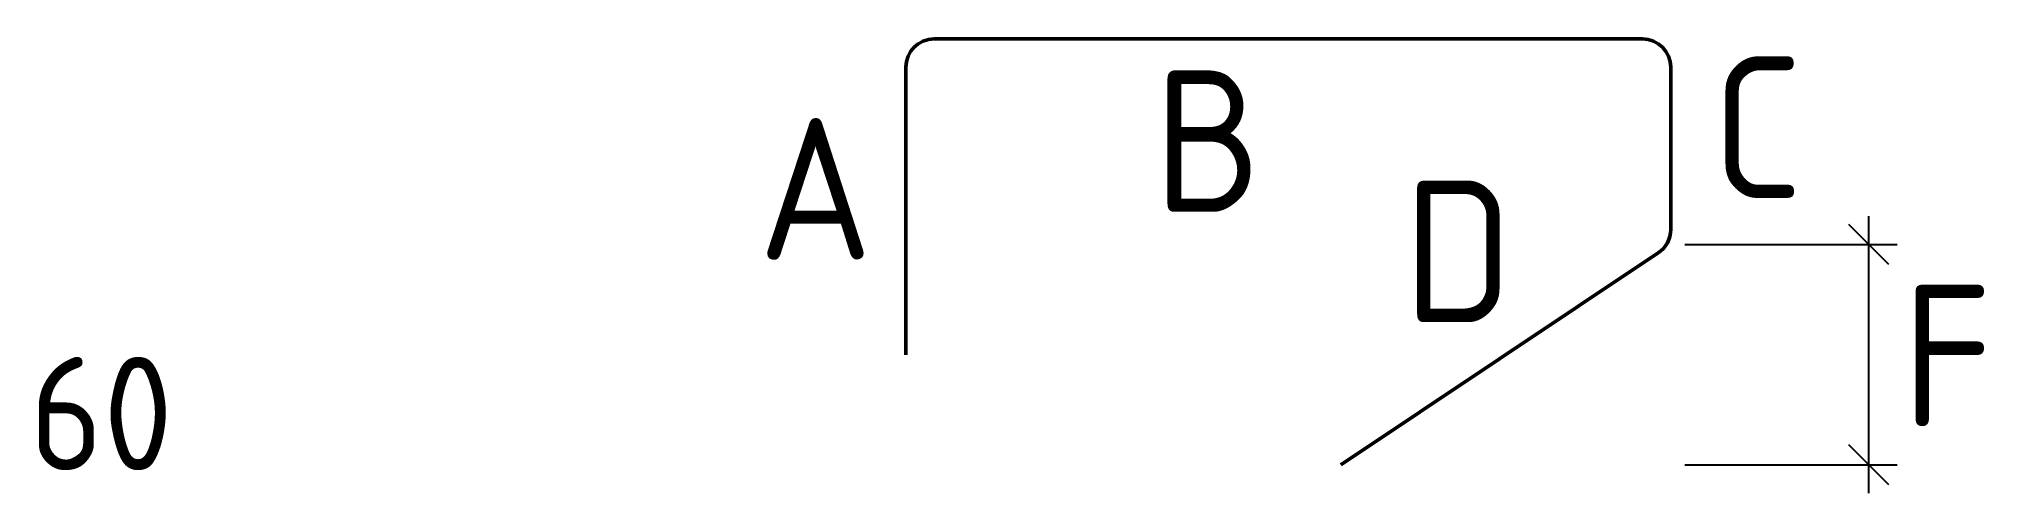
# Model space of a CAD drawing. Extents: x 239012 to 239356, y -39762 to -39682.
import ezdxf
from ezdxf.enums import TextEntityAlignment as Align

# ---------------------------------------------------------------- set-up
doc = ezdxf.new("R2010")
doc.units = 0
doc.layers.add('posedit.mtr.bar', color=7, linetype='Continuous', lineweight=50)
doc.layers.add('posedit.mtr.hidden', color=144, linetype='Continuous', plot=False)
doc.layers.add('posedit.mtr.lenght', color=183, linetype='Continuous')
doc.layers.add('posedit.mtr.text', color=3, linetype='Continuous')
doc.styles.add('posedit.ISOCPEUR', font='isocpeur.ttf', dxfattribs={"width": 0.9})

msp = doc.modelspace()

# ---------------------------------------------------------------- linework, layer by layer
at = {"layer": 'posedit.mtr.bar'}
for p, q in [((239295.29, -39682.28), (239170.09, -39682.28)), ((239165.09, -39687.28), (239165.09, -39738.04)), ((239300.29, -39715.92), (239300.29, -39687.28)), ((239241.96, -39757.48), (239298.06, -39720.08))]:
    msp.add_line(p, q, dxfattribs=at)
for centre, start, end in [((239170.09, -39687.28), 90, 180), ((239295.29, -39687.28), 0, 90), ((239295.29, -39715.92), 303.6901, 0)]:
    msp.add_arc(centre, 5, start, end, dxfattribs=at)
at = {"layer": 'posedit.mtr.lenght'}
for p, q in [((239335.29, -39762.48), (239335.29, -39713.6)), ((239338.82, -39722.13), (239331.75, -39715.06)), ((239302.79, -39718.6), (239340.29, -39718.6)), ((239338.82, -39761.02), (239331.75, -39753.94)), ((239302.79, -39757.48), (239340.29, -39757.48))]:
    msp.add_line(p, q, dxfattribs=at)

# ---------------------------------------------------------------- texts
at = {"layer": 'posedit.mtr.hidden', "color": 144, "style": 'posedit.ISOCPEUR', "width": 0.9}
msp.add_text('60', height=20, dxfattribs=at).set_placement((239010.2, -39758.43))
at = {"layer": 'posedit.mtr.text', "style": 'posedit.ISOCPEUR', "width": 0.9}
for tag, p in [('C', (239307.56, -39697.91)), ('F', (239341.15, -39738.24))]:
    msp.add_attdef(tag, text='', height=25, dxfattribs=at).set_placement(p, align=Align.MIDDLE_LEFT)
for tag, p in [('B', (239218.52, -39700.3)), ('D', (239262.75, -39719.79))]:
    msp.add_attdef(tag, text='', height=25, dxfattribs=at).set_placement(p, align=Align.MIDDLE_CENTER)
msp.add_attdef('A', text='', height=25, dxfattribs=at).set_placement((239159.24, -39708.74), align=Align.MIDDLE_RIGHT)

doc.saveas('drawing.dxf')
